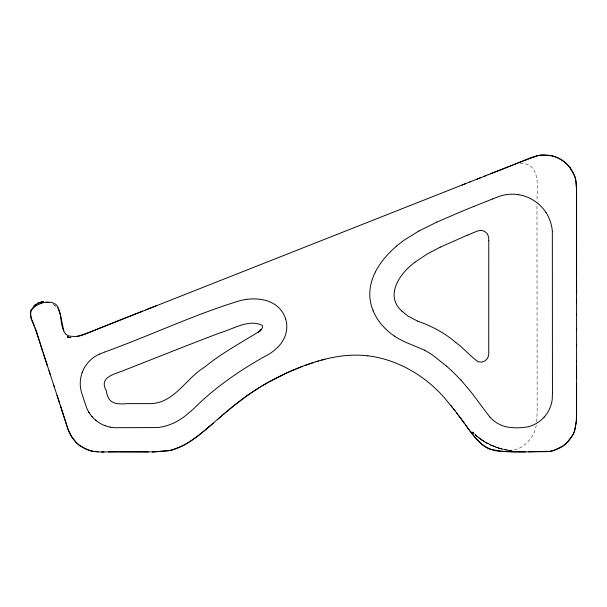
<?xml version="1.0" encoding="UTF-8"?>
<svg xmlns="http://www.w3.org/2000/svg" width="607" height="607" viewBox="0 0 607 607"><rect width="100%" height="100%" fill="white"/><g stroke="black" fill="none" stroke-linecap="round" stroke-linejoin="round"><path stroke-width="0.46" stroke-dasharray="3.04 2.28" d="M536.74 421.857L537.149 412.176L536.967 205.09M536.239 425.082C534.236 439.589 519.197 454.142 503.916 449.567L510.745 450.622L499.288 448.323L489.728 444.954L502.156 449.142C492.247 446.069 482.747 441.426 475.046 434.369M68.781 337.409L67.278 336.779L70.131 337.651L67.453 336.847L68.902 337.416M69.486 337.704L71.345 337.636M520.245 163.404C540.867 162.911 537.316 187.313 536.914 201.016M511.504 450.713L508.734 450.485L511.352 450.728M512.141 450.698L500.016 448.353M67.976 336.984L70.564 337.598L67.688 336.915L69.19 337.416M499.288 448.323L505.874 449.931C495.798 447.791 486.192 443.763 478.02 437.442L485.57 442.495L501.283 449.089C491.716 445.986 482.436 441.486 474.97 434.635M67.825 336.946L69.365 337.416M69.077 337.302L67.817 336.824M67.567 336.877L69.152 337.409M67.362 336.809L68.864 337.401M67.772 336.9L69.115 337.613M482.383 440.014L487.08 443.133L486.207 442.526M475.076 434.726L482.231 440.857L475.266 434.878L486.321 443.095L478.02 437.245L472.549 432.131M53.211 304.198L56.405 306.967L54.547 305.268M472.739 432.161L473.892 433.269M471.753 431.425L473.452 433.14M473.179 432.852L474.363 434.111M69.38 337.712L67.278 336.779L69.38 337.712"/><path stroke-width="0.91" d="M576.574 362.28L576.574 344.609M576.574 330.587L576.574 314.191M576.574 303.371L576.574 279.698M576.574 277.498L576.574 248.005M576.574 245.827L576.567 191.258L576.089 182.472A33.772 33.772 0 0 0 574.92 176.865L572.993 172.274L570.322 168.018M576.574 383.662L576.582 411.705M576.635 413.162L576.24 422.343L574.503 430.962A27.125 27.125 0 0 1 573.129 434.263L567.249 442.366A32.74 32.74 0 0 1 562.757 446.099L553.759 450.462A31.443 31.443 0 0 1 549.783 451.411C529.957 451.1 509.265 454.089 489.826 449.021M30.456 313.053L31.124 318.751L36.526 331.824L42.687 351.552M82.173 372.66L82.385 372.076M260.927 329.935L261.283 329.692L259.606 331.202L262.087 328.364L262.672 326.672L262.087 325.208C248.21 318.903 233.475 329.07 220.075 332.826C188.102 344.928 156.378 357.66 124.556 370.133C115.77 373.965 98.326 376.704 106.225 390.445C108.023 403.936 115.922 404.588 127.538 403.609L151.34 403.609C174.535 402.608 186.144 378.207 204.529 367.205C221.638 353.054 241.313 342.667 260.001 330.974L258.195 332.317M32.664 308.606L36.359 305.549L41.056 303.356M34.045 306.224L30.775 310.352L30.684 315.526M193.663 408.731C215.917 386.492 242.17 368.699 269.713 353.729A64.167 64.167 0 0 0 273.454 351.021L273.932 350.634A46.178 46.178 0 0 0 277.391 347.583L277.824 347.143A35.821 35.821 0 0 0 280.859 343.661L281.223 343.167A30.646 30.646 0 0 0 283.659 339.252L283.939 338.698A28.18 28.18 0 0 0 285.639 334.411L285.806 333.82A26.989 26.989 0 0 0 286.663 329.29L286.716 328.675A26.435 26.435 0 0 0 286.671 324.062L286.603 323.455A26.238 26.238 0 0 0 283.628 314.123L283.332 313.584A26.564 26.564 0 0 0 280.7 309.798L280.297 309.327A27.262 27.262 0 0 0 276.989 306.125L276.504 305.738A28.681 28.681 0 0 0 272.649 303.212L272.103 302.916A31.594 31.594 0 0 0 267.869 301.095L267.285 300.897A37.019 37.019 0 0 0 262.816 299.752L262.285 299.653A46.322 46.322 0 0 0 257.634 299.069L257.019 299.023A53.97 53.97 0 0 0 252.406 298.932L251.784 298.947A51.785 51.785 0 0 0 247.186 299.297L246.571 299.38M193.208 409.148L185.241 415.932A73.189 73.189 0 0 1 181.485 418.618L180.969 418.951A62.005 62.005 0 0 1 177.016 421.334L176.478 421.63A55.336 55.336 0 0 1 172.327 423.648L171.758 423.883A50.882 50.882 0 0 1 167.426 425.484L166.842 425.666A49.736 49.736 0 0 1 162.365 426.797L161.834 426.903A44.69 44.69 0 0 1 157.19 427.571L114.791 427.7A33.173 33.173 0 0 1 110.14 427.131M212.594 423.732L222.648 415.006M211.972 424.27L213.156 423.254M217.321 419.612L218.27 418.784M212.329 423.967L210.735 425.34M219.218 417.965L220.88 416.523M210.121 425.879L211.502 424.68M210.675 425.393L205.333 429.953M221.601 415.909L222.079 415.492M210.037 425.947L208.687 427.116M222.39 415.226L228.407 410.135M223.323 414.429L224.567 413.367M208.762 427.047C198.041 436.076 186.842 445.47 173.192 449.628A46.982 46.982 0 0 1 169.725 450.477L153.966 451.904M225.136 412.881L233.763 405.764M204.369 430.758L197.138 436.509M229.37 409.338L233.027 406.364M414.953 262.201C400.165 272.96 384.087 295.495 402.092 311.277M233.536 405.954L234.188 405.423M234.006 405.567L246.374 396.196M234.848 404.899L242.087 399.33M414.96 262.194L427.184 254.022L440.212 247.17M196.888 436.699L188.17 442.693A78.644 78.644 0 0 1 183.117 445.561L172.813 449.741A45.176 45.176 0 0 1 168.245 450.796L153.29 451.874M242.754 398.829L245.463 396.849M245.865 396.561L247.891 395.119M246.632 396.014L250.205 393.518A233.733 233.733 0 0 1 258.612 388.017L260.046 387.129M248.225 394.884L259.561 387.433M259.826 387.266L261.147 386.462M33.855 305.655L38.188 303.014M260.767 386.689L261.7 386.128M261.496 386.249L267.239 382.896M34.774 305.784L36.966 304.479M262.634 385.566L269.394 381.689M268.34 382.281L288.052 372.341M418.769 231.077L404.52 239.902A117.31 117.31 0 0 0 401.819 241.874A109.169 109.169 0 0 0 396.576 246.063M418.784 231.07L436.797 222.139M270.123 381.295L273.074 379.694M273.818 379.299L277.475 377.41A262.687 262.687 0 0 1 286.519 373.039M440.219 247.163L467.147 235.266M286.936 372.85L287.513 372.584M436.812 222.132L461.449 211.509M287.801 372.455L291.815 370.672M288.462 372.159L289.82 371.552M99.571 354.093L104.647 352.06M290.328 371.325L302.688 366.264M292.589 370.346L294.896 369.36M467.155 235.266L477.352 231.055L480.934 230.326L484.462 231.244L487.224 233.627L488.65 236.988L488.764 240.66M461.464 211.502L473.87 206.433M492.581 198.952L498.81 196.509A43.082 43.082 0 0 1 505.29 194.794A39.569 39.569 0 0 1 511.967 194.202A40.388 40.388 0 0 1 518.651 194.71M295.67 369.048L301.11 366.863M492.558 198.952L473.885 206.426M517.938 163.033L537.066 155.802A34.553 34.553 0 0 1 542.802 155.035A33.203 33.203 0 0 1 550.299 155.498L552.742 156.045A31.329 31.329 0 0 1 558.159 158.04A32.634 32.634 0 0 1 570.277 167.972M128.745 316.604L115.201 321.983M145.817 309.873L156.272 305.746M462.139 185.006L470.6 181.668M488.104 174.763L508.34 166.766M490.433 173.845L512.9 165.021M476.874 179.194L485.342 175.855M129.913 316.141L142.599 311.148M465.137 183.822L87.545 332.97L76.869 336.688M469.871 181.956L480.661 177.699M484.598 176.144L488.453 174.626M114.913 322.105L83.834 334.7A39.311 39.311 0 0 1 80.336 335.724L75.238 336.513L70.366 336.232A9.841 9.841 0 0 1 65.389 333.827M514.827 164.254L517.164 163.336M510.138 166.068L531.087 157.6L537.984 155.604A30.866 30.866 0 0 1 541.535 155.073L551.528 155.749A31.814 31.814 0 0 1 557.044 157.532A32.406 32.406 0 0 1 565.512 162.851A32.353 32.353 0 0 1 569.541 167.031L574.518 175.734A28.992 28.992 0 0 1 575.686 179.649L576.574 187.927L576.574 261.663M104.859 351.977C150.058 335.663 193.732 314.783 239.742 300.715A76.877 76.877 0 0 1 241.427 300.321L242.026 300.184A58.613 58.613 0 0 1 246.571 299.372M301.535 366.704L302.119 366.476M302.415 366.362L305.01 365.399M304.494 365.589L316.505 361.552M305.526 365.209L308.917 364.01M309.714 363.737L312.886 362.683M316.08 361.681L320.86 360.292A163.427 163.427 0 0 1 330.61 357.902L336.301 356.825A125.186 125.186 0 0 1 346.256 355.543L352.045 355.194A106.301 106.301 0 0 1 362.076 355.307L367.85 355.816M317.696 361.195L318.5 360.96M38.476 302.976L43.211 301.633L38.438 302.901M321.657 360.072L324.897 359.223M38.264 302.923L43.006 301.762M153.647 451.912L141.719 451.858M108.532 451.843L129.906 451.858M101.528 451.934L104.055 451.912M153.017 451.919L152.387 451.919M525.548 451.813L505.305 451.562A144.876 144.876 0 0 1 502.255 451.365C492.194 451.342 482.55 446.873 476.381 438.853A103.903 103.903 0 0 1 474.006 436.084L469.864 430.818M130.9 451.858L140.9 451.851M528.727 451.843L547.453 451.638A35.669 35.669 0 0 0 552.802 450.766L558.63 448.573A31.913 31.913 0 0 0 561.9 446.699A33.089 33.089 0 0 0 566.475 443.095A32.558 32.558 0 0 0 572.037 436.251L572.659 435.166A28.688 28.688 0 0 0 574.92 429.885L576.453 420.059L576.559 397.327M148.26 451.896L118.843 451.805M117.583 451.798L100.459 452.033L94.229 451.525A34.675 34.675 0 0 1 88.607 450.144A33.226 33.226 0 0 1 83.986 448.194L79.737 445.553A31.291 31.291 0 0 1 75.443 441.691L74.608 440.758A35.434 35.434 0 0 1 69.79 433.444A42.756 42.756 0 0 1 68.341 430.173L60.981 407.168M46.208 302.309L49.387 302.559M98.182 451.858L92.712 451.251A30.608 30.608 0 0 1 89.214 450.394L80.23 445.948A29.667 29.667 0 0 1 75.883 442.146L71.831 436.865L68.416 430.234M110.14 427.131L109.533 427.002A31.921 31.921 0 0 1 105.11 425.704M105.11 425.704L104.533 425.484A32.247 32.247 0 0 1 100.375 423.489L99.912 423.216A32.156 32.156 0 0 1 86.733 408.109L81.566 392.63A35.912 35.912 0 0 1 80.579 388.123L80.503 387.509A31.367 31.367 0 0 1 80.268 382.903L80.291 382.289A32.399 32.399 0 0 1 80.799 377.706L80.921 377.099A32.118 32.118 0 0 1 84.327 367.91L84.646 367.364A32.125 32.125 0 0 1 87.249 363.555L87.636 363.077A32.391 32.391 0 0 1 90.822 359.746L91.278 359.329A31.389 31.389 0 0 1 94.965 356.552L95.489 356.226A36.101 36.101 0 0 1 99.578 354.101M417.525 321.095C431.463 325.898 444.635 332.833 455.827 342.53M417.51 321.088L407.76 315.966L402.092 311.285M424.756 350.254L406.212 342.485A88.728 88.728 0 0 1 400.18 339.548A68.895 68.895 0 0 1 394.436 336.081M424.771 350.262L430.5 353.706A106.316 106.316 0 0 1 433.944 356.112L446.395 366.051M484.788 446.335C473.513 438.451 466.912 425.894 458.49 415.385M96.065 420.53L95.648 420.188M455.834 342.53C463.771 348.304 470.137 356.021 478.043 361.719L481.67 362.129L485.099 360.884L487.633 358.259L488.741 354.784L488.764 240.675M446.411 366.059L451.411 370.505M451.426 370.513L460.903 379.99M460.91 380.005L471.161 392.198L489.811 416.979M65.465 333.744C59.972 326.467 61.997 316.535 58.492 308.455A14.318 14.318 0 0 0 57.422 306.353L56.792 305.465A8.498 8.498 0 0 0 55.578 304.198L51.678 302.347L46.906 302.074A23.893 23.893 0 0 0 41.064 303.371M92.287 416.918L91.885 416.448M450.88 405.461L452.435 407.434M453.467 408.754L456.942 413.321M455.007 410.757L444.4 397.752A145.961 145.961 0 0 0 437.503 390.468L433.269 386.507A131.218 131.218 0 0 0 425.545 380.096L420.871 376.666A127.796 127.796 0 0 0 412.426 371.241L407.365 368.419A123.714 123.714 0 0 0 398.306 364.094L392.926 361.947A113.729 113.729 0 0 0 383.374 358.858L377.744 357.477A102.841 102.841 0 0 0 367.85 355.816M456.525 412.76L457.686 414.3M457.185 413.633L464.454 423.466M469.537 430.416L465.387 424.741M57.316 307.203L57.733 307.81M89.153 412.737L88.827 412.214M58.12 308.447L60.396 314.502L63.773 330.891M33.56 323.888L32.194 320.488M68.333 430.173L67.673 428.405M35.077 327.734L50.252 374.519M67.567 428.11L57.028 395.316M60.503 405.81L60.905 406.993M43.082 352.75L47.3 365.437M59.698 403.427L53.424 384.223M285.465 318.356L285.654 318.941M49.023 370.763L54.402 387.213M30.798 316.315L31.852 319.639M552.34 231.381L552.453 392.41M552.453 392.426L552.256 399.11A31.048 31.048 0 0 1 550.822 405.658A32.474 32.474 0 0 1 548.075 411.766A32.133 32.133 0 0 1 544.122 417.168M576.574 365.634L576.582 378.131M576.574 397.137L576.574 360.444M576.574 263.855L576.574 293.333M576.574 298.894L576.574 314.745M576.574 328.774L576.574 346.438M33.909 324.737A87.309 87.309 0 0 1 34.25 325.58M30.388 313.045A9.393 9.393 0 0 1 32.695 308.629M489.819 449.036A28.248 28.248 0 0 1 484.796 446.327M518.666 194.71A40.176 40.176 0 0 1 525.154 196.327A40.229 40.229 0 0 1 541.854 207.199A40.229 40.229 0 0 1 545.959 212.488M545.974 212.511A40.229 40.229 0 0 1 549.138 218.406A40.426 40.426 0 0 1 551.27 224.742A39.409 39.409 0 0 1 552.34 231.366M544.107 417.184A32.08 32.08 0 0 1 539.13 421.637A32.672 32.672 0 0 1 533.325 424.976A30.396 30.396 0 0 1 526.952 427.047L520.29 427.738A82.704 82.704 0 0 1 513.575 427.738L506.921 426.987A30.585 30.585 0 0 1 500.57 424.87A32.657 32.657 0 0 1 494.781 421.501A31.822 31.822 0 0 1 489.826 416.994M394.421 336.073A63.325 63.325 0 0 1 389.079 332.044A61.679 61.679 0 0 1 384.178 327.461A58.204 58.204 0 0 1 379.823 322.363A53.894 53.894 0 0 1 376.105 316.786A49.653 49.653 0 0 1 373.146 310.769M373.146 310.746A46.109 46.109 0 0 1 371.059 304.395A43.347 43.347 0 0 1 369.951 297.787A42.611 42.611 0 0 1 369.891 291.079A45.1 45.1 0 0 1 370.862 284.448A50.115 50.115 0 0 1 372.751 278.014A57.119 57.119 0 0 1 375.445 271.875M375.445 271.853A66.466 66.466 0 0 1 378.783 266.056A77.833 77.833 0 0 1 382.66 260.578A90.208 90.208 0 0 1 386.955 255.426A98.979 98.979 0 0 1 391.606 250.592A102.962 102.962 0 0 1 396.568 246.078"/></g></svg>
